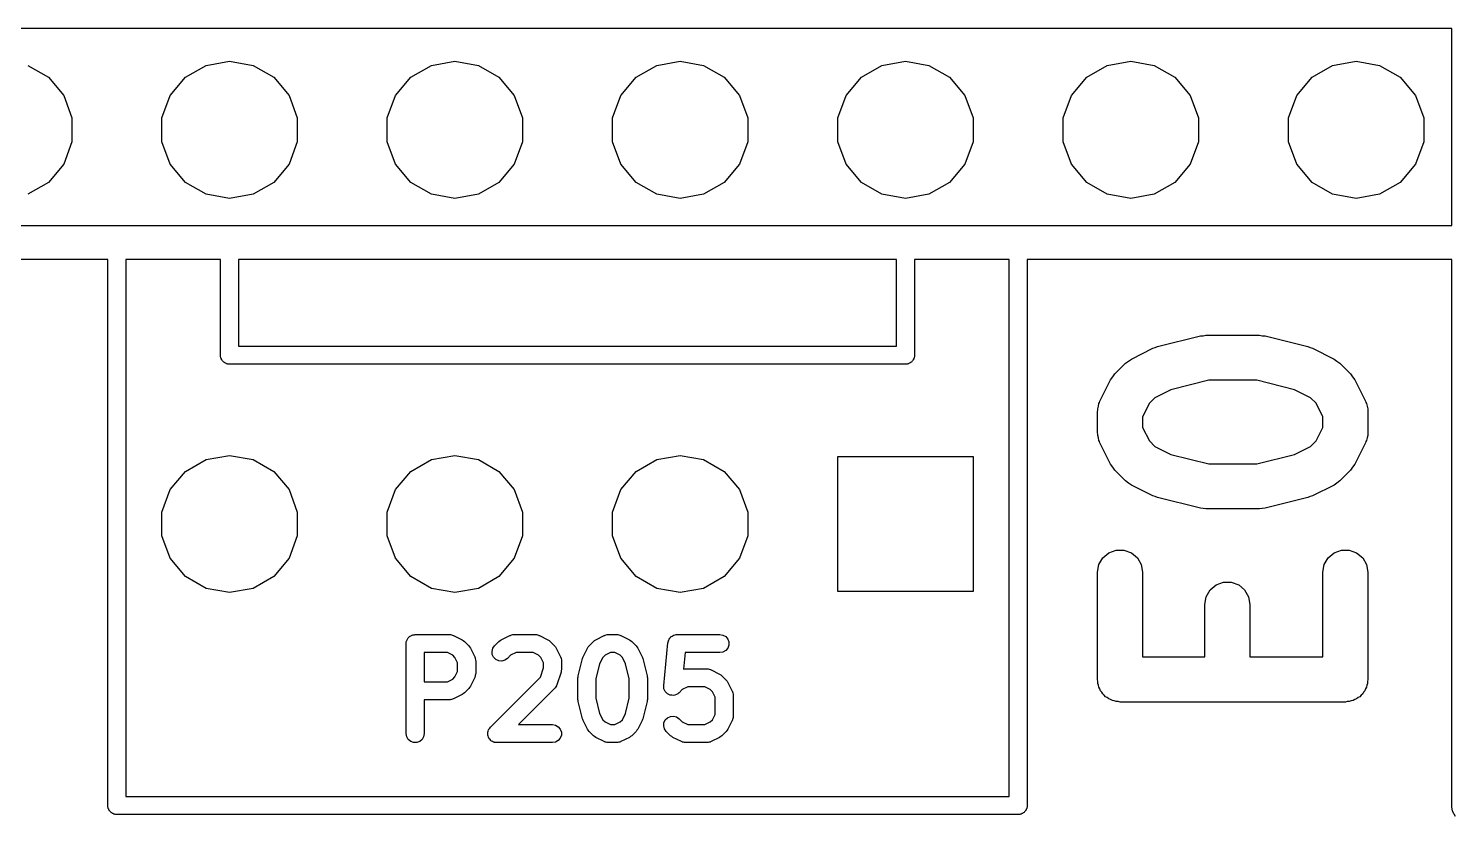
# Model space of a CAD drawing. Extents: x 51 to 149, y -134 to -32.
# Drawn here: x 90.44 to 106.53, y -133.47 to -124.59 of the extents above; entities that cross this region are included whole.
import ezdxf

# ---------------------------------------------------------------- set-up
doc = ezdxf.new("R2010")
doc.units = 0
doc.header["$MEASUREMENT"] = 0
doc.layers.add('BLACK', color=7, linetype='CONTINUOUS')

msp = doc.modelspace()

# ---------------------------------------------------------------- linework, layer by layer
at = {"layer": 'BLACK', "linetype": 'CONTINUOUS'}
for p, q in [((106.489, -124.587), (86.5505, -124.587)), ((106.489, -126.809), (106.489, -124.587)), ((92.4454, -125.003), (92.71, -124.956)), ((92.71, -124.956), (92.9746, -125.003)), ((94.9854, -125.003), (95.25, -124.956)), ((95.25, -124.956), (95.5146, -125.003)), ((97.5254, -125.003), (97.79, -124.956)), ((97.79, -124.956), (98.0546, -125.003)), ((100.065, -125.003), (100.33, -124.956)), ((100.33, -124.956), (100.595, -125.003)), ((102.605, -125.003), (102.87, -124.956)), ((102.87, -124.956), (103.135, -125.003)), ((105.145, -125.003), (105.41, -124.956)), ((105.41, -124.956), (105.675, -125.003)), ((90.4346, -125.003), (90.6674, -125.137)), ((90.6674, -125.137), (90.8401, -125.343)), ((92.0399, -125.343), (92.2126, -125.137)), ((92.2126, -125.137), (92.4454, -125.003)), ((92.9746, -125.003), (93.2074, -125.137)), ((93.2074, -125.137), (93.3801, -125.343)), ((94.5799, -125.343), (94.7526, -125.137)), ((94.7526, -125.137), (94.9854, -125.003)), ((95.5146, -125.003), (95.7474, -125.137)), ((95.7474, -125.137), (95.9201, -125.343)), ((97.1199, -125.343), (97.2926, -125.137)), ((97.2926, -125.137), (97.5254, -125.003)), ((98.0546, -125.003), (98.2874, -125.137)), ((98.2874, -125.137), (98.4601, -125.343)), ((99.6599, -125.343), (99.8326, -125.137)), ((99.8326, -125.137), (100.065, -125.003)), ((100.595, -125.003), (100.827, -125.137)), ((100.827, -125.137), (101, -125.343)), ((102.2, -125.343), (102.373, -125.137)), ((102.373, -125.137), (102.605, -125.003)), ((103.135, -125.003), (103.367, -125.137)), ((103.367, -125.137), (103.54, -125.343)), ((104.74, -125.343), (104.913, -125.137)), ((104.913, -125.137), (105.145, -125.003)), ((105.675, -125.003), (105.907, -125.137)), ((105.907, -125.137), (106.08, -125.343)), ((90.8401, -125.343), (90.932, -125.596)), ((91.948, -125.596), (92.0399, -125.343)), ((93.3801, -125.343), (93.472, -125.596)), ((94.488, -125.596), (94.5799, -125.343)), ((95.9201, -125.343), (96.012, -125.596)), ((97.028, -125.596), (97.1199, -125.343)), ((98.4601, -125.343), (98.552, -125.596)), ((99.568, -125.596), (99.6599, -125.343)), ((101, -125.343), (101.092, -125.596)), ((102.108, -125.596), (102.2, -125.343)), ((103.54, -125.343), (103.632, -125.596)), ((104.648, -125.596), (104.74, -125.343)), ((106.08, -125.343), (106.172, -125.596)), ((90.932, -125.596), (90.932, -125.864)), ((91.948, -125.864), (91.948, -125.596)), ((93.472, -125.596), (93.472, -125.864)), ((94.488, -125.864), (94.488, -125.596)), ((96.012, -125.596), (96.012, -125.864)), ((97.028, -125.864), (97.028, -125.596)), ((98.552, -125.596), (98.552, -125.864)), ((99.568, -125.864), (99.568, -125.596)), ((101.092, -125.596), (101.092, -125.864)), ((102.108, -125.864), (102.108, -125.596)), ((103.632, -125.596), (103.632, -125.864)), ((104.648, -125.864), (104.648, -125.596)), ((106.172, -125.596), (106.172, -125.864)), ((90.932, -125.864), (90.8401, -126.117)), ((92.0399, -126.117), (91.948, -125.864)), ((93.472, -125.864), (93.3801, -126.117)), ((94.5799, -126.117), (94.488, -125.864)), ((96.012, -125.864), (95.9201, -126.117)), ((97.1199, -126.117), (97.028, -125.864)), ((98.552, -125.864), (98.4601, -126.117)), ((99.6599, -126.117), (99.568, -125.864)), ((101.092, -125.864), (101, -126.117)), ((102.2, -126.117), (102.108, -125.864)), ((103.632, -125.864), (103.54, -126.117)), ((104.74, -126.117), (104.648, -125.864)), ((106.172, -125.864), (106.08, -126.117)), ((90.8401, -126.117), (90.6674, -126.323)), ((92.2126, -126.323), (92.0399, -126.117)), ((93.3801, -126.117), (93.2074, -126.323)), ((94.7526, -126.323), (94.5799, -126.117)), ((95.9201, -126.117), (95.7474, -126.323)), ((97.2926, -126.323), (97.1199, -126.117)), ((98.4601, -126.117), (98.2874, -126.323)), ((99.8326, -126.323), (99.6599, -126.117)), ((101, -126.117), (100.827, -126.323)), ((102.373, -126.323), (102.2, -126.117)), ((103.54, -126.117), (103.367, -126.323)), ((104.913, -126.323), (104.74, -126.117)), ((106.08, -126.117), (105.907, -126.323)), ((90.6674, -126.323), (90.4346, -126.457)), ((92.4454, -126.457), (92.2126, -126.323)), ((93.2074, -126.323), (92.9746, -126.457)), ((94.9854, -126.457), (94.7526, -126.323)), ((95.7474, -126.323), (95.5146, -126.457)), ((97.5254, -126.457), (97.2926, -126.323)), ((98.2874, -126.323), (98.0546, -126.457)), ((100.065, -126.457), (99.8326, -126.323)), ((100.827, -126.323), (100.595, -126.457)), ((102.605, -126.457), (102.373, -126.323)), ((103.367, -126.323), (103.135, -126.457)), ((105.145, -126.457), (104.913, -126.323)), ((105.907, -126.323), (105.675, -126.457)), ((92.71, -126.504), (92.4454, -126.457)), ((92.9746, -126.457), (92.71, -126.504)), ((95.25, -126.504), (94.9854, -126.457)), ((95.5146, -126.457), (95.25, -126.504)), ((97.79, -126.504), (97.5254, -126.457)), ((98.0546, -126.457), (97.79, -126.504)), ((100.33, -126.504), (100.065, -126.457)), ((100.595, -126.457), (100.33, -126.504)), ((102.87, -126.504), (102.605, -126.457)), ((103.135, -126.457), (102.87, -126.504)), ((105.41, -126.504), (105.145, -126.457)), ((105.675, -126.457), (105.41, -126.504)), ((86.5505, -126.809), (106.489, -126.809)), ((91.3384, -127.191), (86.5505, -127.191)), ((91.3384, -133.332), (91.3384, -127.191)), ((92.6084, -127.191), (91.5416, -127.191)), ((91.5416, -127.191), (91.5416, -133.248)), ((92.6084, -128.252), (92.6084, -127.191)), ((92.8116, -127.191), (92.8116, -128.168)), ((100.228, -127.191), (92.8116, -127.191)), ((100.228, -128.168), (100.228, -127.191)), ((101.498, -127.191), (100.432, -127.191)), ((100.432, -127.191), (100.432, -128.288)), ((101.498, -133.248), (101.498, -127.191)), ((106.49, -127.191), (101.702, -127.191)), ((101.702, -127.191), (101.702, -133.368)), ((106.489, -133.367), (106.49, -127.191)), ((103.686, -128.052), (103.717, -128.046)), ((103.717, -128.046), (104.321, -128.046)), ((104.321, -128.046), (104.352, -128.052)), ((92.8116, -128.168), (100.228, -128.168)), ((102.877, -128.315), (103.119, -128.194)), ((103.119, -128.194), (103.146, -128.186)), ((103.146, -128.186), (103.171, -128.175)), ((103.171, -128.175), (103.655, -128.054)), ((103.655, -128.054), (103.686, -128.052)), ((104.352, -128.052), (104.383, -128.054)), ((104.383, -128.054), (104.867, -128.175)), ((104.867, -128.175), (104.892, -128.186)), ((104.892, -128.186), (104.919, -128.194)), ((104.919, -128.194), (105.161, -128.315)), ((92.6084, -128.288), (92.6084, -128.252)), ((92.6115, -128.296), (92.6084, -128.288)), ((92.6131, -128.305), (92.6115, -128.296)), ((92.6176, -128.313), (92.6131, -128.305)), ((92.6207, -128.322), (92.6176, -128.313)), ((92.6265, -128.328), (92.6207, -128.322)), ((92.631, -128.336), (92.6265, -128.328)), ((92.6379, -128.342), (92.631, -128.336)), ((92.6437, -128.349), (92.6379, -128.342)), ((92.6515, -128.354), (92.6437, -128.349)), ((92.6584, -128.359), (92.6515, -128.354)), ((92.6669, -128.362), (92.6584, -128.359)), ((92.6747, -128.367), (92.6669, -128.362)), ((92.6836, -128.369), (92.6747, -128.367)), ((100.365, -128.367), (100.356, -128.369)), ((100.373, -128.362), (100.365, -128.367)), ((100.382, -128.359), (100.373, -128.362)), ((100.388, -128.354), (100.382, -128.359)), ((100.396, -128.349), (100.388, -128.354)), ((100.402, -128.342), (100.396, -128.349)), ((100.409, -128.336), (100.402, -128.342)), ((100.414, -128.328), (100.409, -128.336)), ((100.419, -128.322), (100.414, -128.328)), ((100.422, -128.313), (100.419, -128.322)), ((100.427, -128.305), (100.422, -128.313)), ((100.429, -128.296), (100.427, -128.305)), ((100.432, -128.288), (100.429, -128.296)), ((102.69, -128.483), (102.811, -128.363)), ((102.811, -128.363), (102.845, -128.339)), ((102.845, -128.339), (102.877, -128.315)), ((105.161, -128.315), (105.193, -128.339)), ((105.193, -128.339), (105.227, -128.363)), ((105.227, -128.363), (105.348, -128.483)), ((92.6921, -128.372), (92.6836, -128.369)), ((100.348, -128.372), (92.6921, -128.372)), ((100.356, -128.369), (100.348, -128.372)), ((102.643, -128.55), (102.667, -128.517)), ((102.667, -128.517), (102.69, -128.483)), ((105.348, -128.483), (105.371, -128.517)), ((105.371, -128.517), (105.395, -128.55)), ((102.522, -128.791), (102.643, -128.55)), ((103.322, -128.661), (103.141, -128.751)), ((103.748, -128.554), (103.322, -128.661)), ((104.29, -128.554), (103.748, -128.554)), ((104.717, -128.661), (104.29, -128.554)), ((104.897, -128.751), (104.717, -128.661)), ((105.395, -128.55), (105.516, -128.791)), ((102.497, -128.876), (102.505, -128.847)), ((102.505, -128.847), (102.51, -128.818)), ((102.51, -128.818), (102.518, -128.805)), ((102.518, -128.805), (102.522, -128.791)), ((103.079, -128.814), (103.003, -128.965)), ((103.141, -128.751), (103.079, -128.814)), ((104.959, -128.814), (104.897, -128.751)), ((105.035, -128.965), (104.959, -128.814)), ((105.516, -128.791), (105.52, -128.805)), ((105.52, -128.805), (105.528, -128.818)), ((105.528, -128.818), (105.533, -128.847)), ((105.533, -128.847), (105.541, -128.876)), ((102.495, -128.905), (102.498, -128.891)), ((102.495, -129.147), (102.495, -128.905)), ((102.498, -128.891), (102.497, -128.876)), ((103.003, -128.965), (103.003, -129.087)), ((105.035, -129.087), (105.035, -128.965)), ((105.541, -128.876), (105.541, -128.891)), ((105.541, -128.891), (105.543, -128.905)), ((105.543, -128.905), (105.543, -129.147)), ((102.498, -129.161), (102.495, -129.147)), ((102.497, -129.176), (102.498, -129.161)), ((103.003, -129.087), (103.079, -129.238)), ((104.959, -129.238), (105.035, -129.087)), ((105.543, -129.147), (105.541, -129.161)), ((105.541, -129.161), (105.541, -129.176)), ((102.505, -129.204), (102.497, -129.176)), ((102.51, -129.234), (102.505, -129.204)), ((102.518, -129.246), (102.51, -129.234)), ((102.522, -129.26), (102.518, -129.246)), ((102.643, -129.502), (102.522, -129.26)), ((103.079, -129.238), (103.141, -129.301)), ((103.141, -129.301), (103.322, -129.391)), ((104.717, -129.391), (104.897, -129.301)), ((104.897, -129.301), (104.959, -129.238)), ((105.516, -129.26), (105.395, -129.502)), ((105.52, -129.246), (105.516, -129.26)), ((105.528, -129.234), (105.52, -129.246)), ((105.533, -129.204), (105.528, -129.234)), ((105.541, -129.176), (105.533, -129.204)), ((92.2126, -129.582), (92.4454, -129.448)), ((92.4454, -129.448), (92.71, -129.401)), ((92.71, -129.401), (92.9746, -129.448)), ((92.9746, -129.448), (93.2074, -129.582)), ((94.7526, -129.582), (94.9854, -129.448)), ((94.9854, -129.448), (95.25, -129.401)), ((95.25, -129.401), (95.5146, -129.448)), ((95.5146, -129.448), (95.7474, -129.582)), ((97.2926, -129.582), (97.5254, -129.448)), ((97.5254, -129.448), (97.79, -129.401)), ((97.79, -129.401), (98.0546, -129.448)), ((98.0546, -129.448), (98.2874, -129.582)), ((99.568, -130.937), (99.568, -129.413)), ((99.568, -129.413), (101.092, -129.413)), ((101.092, -129.413), (101.092, -130.937)), ((103.322, -129.391), (103.748, -129.498)), ((104.29, -129.498), (104.717, -129.391)), ((92.0399, -129.788), (92.2126, -129.582)), ((93.2074, -129.582), (93.3801, -129.788)), ((94.5799, -129.788), (94.7526, -129.582)), ((95.7474, -129.582), (95.9201, -129.788)), ((97.1199, -129.788), (97.2926, -129.582)), ((98.2874, -129.582), (98.4601, -129.788)), ((102.667, -129.535), (102.643, -129.502)), ((102.69, -129.568), (102.667, -129.535)), ((102.811, -129.689), (102.69, -129.568)), ((103.748, -129.498), (104.29, -129.498)), ((105.348, -129.568), (105.227, -129.689)), ((105.371, -129.535), (105.348, -129.568)), ((105.395, -129.502), (105.371, -129.535)), ((91.948, -130.041), (92.0399, -129.788)), ((93.3801, -129.788), (93.472, -130.041)), ((94.488, -130.041), (94.5799, -129.788)), ((95.9201, -129.788), (96.012, -130.041)), ((97.028, -130.041), (97.1199, -129.788)), ((98.4601, -129.788), (98.552, -130.041)), ((102.845, -129.713), (102.811, -129.689)), ((102.877, -129.737), (102.845, -129.713)), ((103.119, -129.858), (102.877, -129.737)), ((105.161, -129.737), (104.919, -129.858)), ((105.193, -129.713), (105.161, -129.737)), ((105.227, -129.689), (105.193, -129.713)), ((103.146, -129.866), (103.119, -129.858)), ((103.171, -129.877), (103.146, -129.866)), ((103.655, -129.998), (103.171, -129.877)), ((104.867, -129.877), (104.383, -129.998)), ((104.892, -129.866), (104.867, -129.877)), ((104.919, -129.858), (104.892, -129.866)), ((91.948, -130.309), (91.948, -130.041)), ((93.472, -130.041), (93.472, -130.309)), ((94.488, -130.309), (94.488, -130.041)), ((96.012, -130.041), (96.012, -130.309)), ((97.028, -130.309), (97.028, -130.041)), ((98.552, -130.041), (98.552, -130.309)), ((103.686, -130), (103.655, -129.998)), ((103.717, -130.006), (103.686, -130)), ((104.321, -130.006), (103.717, -130.006)), ((104.352, -130), (104.321, -130.006)), ((104.383, -129.998), (104.352, -130)), ((92.0399, -130.562), (91.948, -130.309)), ((93.472, -130.309), (93.3801, -130.562)), ((94.5799, -130.562), (94.488, -130.309)), ((96.012, -130.309), (95.9201, -130.562)), ((97.1199, -130.562), (97.028, -130.309)), ((98.552, -130.309), (98.4601, -130.562)), ((92.2126, -130.768), (92.0399, -130.562)), ((93.3801, -130.562), (93.2074, -130.768)), ((94.7526, -130.768), (94.5799, -130.562)), ((95.9201, -130.562), (95.7474, -130.768)), ((97.2926, -130.768), (97.1199, -130.562)), ((98.4601, -130.562), (98.2874, -130.768)), ((102.51, -130.632), (102.554, -130.556)), ((102.554, -130.556), (102.622, -130.499)), ((102.622, -130.499), (102.705, -130.469)), ((102.705, -130.469), (102.793, -130.469)), ((102.793, -130.469), (102.876, -130.499)), ((102.876, -130.499), (102.944, -130.556)), ((102.944, -130.556), (102.988, -130.632)), ((105.05, -130.632), (105.094, -130.556)), ((105.094, -130.556), (105.162, -130.499)), ((105.162, -130.499), (105.245, -130.469)), ((105.245, -130.469), (105.333, -130.469)), ((105.333, -130.469), (105.416, -130.499)), ((105.416, -130.499), (105.484, -130.556)), ((105.484, -130.556), (105.528, -130.632)), ((92.4454, -130.902), (92.2126, -130.768)), ((93.2074, -130.768), (92.9746, -130.902)), ((94.9854, -130.902), (94.7526, -130.768)), ((95.7474, -130.768), (95.5146, -130.902)), ((97.5254, -130.902), (97.2926, -130.768)), ((98.2874, -130.768), (98.0546, -130.902)), ((102.495, -130.719), (102.51, -130.632)), ((102.495, -131.929), (102.495, -130.719)), ((102.988, -130.632), (103.003, -130.719)), ((103.003, -130.719), (103.003, -131.675)), ((105.035, -130.719), (105.05, -130.632)), ((105.035, -131.675), (105.035, -130.719)), ((105.528, -130.632), (105.543, -130.719)), ((105.543, -130.719), (105.543, -131.929)), ((92.71, -130.949), (92.4454, -130.902)), ((92.9746, -130.902), (92.71, -130.949)), ((95.25, -130.949), (94.9854, -130.902)), ((95.5146, -130.902), (95.25, -130.949)), ((97.79, -130.949), (97.5254, -130.902)), ((98.0546, -130.902), (97.79, -130.949)), ((101.092, -130.937), (99.568, -130.937)), ((103.72, -130.995), (103.764, -130.919)), ((103.764, -130.919), (103.832, -130.862)), ((103.832, -130.862), (103.914, -130.832)), ((103.914, -130.832), (104.003, -130.832)), ((104.003, -130.832), (104.086, -130.862)), ((104.086, -130.862), (104.153, -130.919)), ((104.153, -130.919), (104.197, -130.995)), ((103.705, -131.082), (103.72, -130.995)), ((103.705, -131.675), (103.705, -131.082)), ((104.197, -130.995), (104.213, -131.082)), ((104.213, -131.082), (104.213, -131.675)), ((94.7765, -131.427), (94.7848, -131.424)), ((94.7848, -131.424), (94.7937, -131.424)), ((94.7937, -131.424), (94.8025, -131.422)), ((94.8025, -131.422), (95.1895, -131.422)), ((95.1895, -131.422), (95.1953, -131.423)), ((95.1953, -131.423), (95.2011, -131.423)), ((95.2011, -131.423), (95.2125, -131.426)), ((95.8922, -131.426), (95.9036, -131.423)), ((95.9036, -131.423), (95.9095, -131.423)), ((95.9095, -131.423), (95.9152, -131.422)), ((95.9152, -131.422), (96.1571, -131.422)), ((96.1571, -131.422), (96.1629, -131.423)), ((96.1629, -131.423), (96.1688, -131.423)), ((96.1688, -131.423), (96.1802, -131.426)), ((96.9566, -131.426), (96.968, -131.423)), ((96.968, -131.423), (96.9738, -131.423)), ((96.9738, -131.423), (96.9796, -131.422)), ((96.9796, -131.422), (97.0764, -131.422)), ((97.0764, -131.422), (97.0821, -131.423)), ((97.0821, -131.423), (97.088, -131.423)), ((97.088, -131.423), (97.0994, -131.426)), ((97.7327, -131.426), (97.7461, -131.422)), ((97.7461, -131.422), (97.7499, -131.423)), ((97.7499, -131.423), (97.7537, -131.422)), ((97.7537, -131.422), (98.2375, -131.422)), ((98.2375, -131.422), (98.2723, -131.428)), ((94.7009, -131.524), (94.7024, -131.515)), ((94.7009, -132.54), (94.7009, -131.524)), ((94.7024, -131.506), (94.7055, -131.498)), ((94.7024, -131.515), (94.7024, -131.506)), ((94.7055, -131.498), (94.707, -131.489)), ((94.707, -131.489), (94.7114, -131.481)), ((94.7114, -131.481), (94.7145, -131.473)), ((94.7145, -131.473), (94.7202, -131.466)), ((94.7202, -131.466), (94.7246, -131.458)), ((94.7246, -131.458), (94.7315, -131.453)), ((94.7315, -131.453), (94.7372, -131.446)), ((94.7372, -131.446), (94.7449, -131.441)), ((94.7449, -131.441), (94.7517, -131.436)), ((94.7517, -131.436), (94.76, -131.433)), ((94.76, -131.433), (94.7677, -131.428)), ((94.7677, -131.428), (94.7765, -131.427)), ((95.2125, -131.426), (95.2243, -131.428)), ((95.2243, -131.428), (95.2293, -131.431)), ((95.2293, -131.431), (95.235, -131.433)), ((95.235, -131.433), (95.3317, -131.481)), ((95.3317, -131.481), (95.3448, -131.491)), ((95.3448, -131.491), (95.3581, -131.5)), ((95.3581, -131.5), (95.4065, -131.549)), ((95.4065, -131.549), (95.4158, -131.562)), ((95.4158, -131.562), (95.4255, -131.575)), ((95.4255, -131.575), (95.4739, -131.672)), ((95.6689, -131.612), (95.678, -131.577)), ((95.678, -131.577), (95.6983, -131.549)), ((95.6983, -131.549), (95.7466, -131.5)), ((95.7466, -131.5), (95.76, -131.491)), ((95.76, -131.491), (95.773, -131.481)), ((95.773, -131.481), (95.8698, -131.433)), ((95.8698, -131.433), (95.8754, -131.431)), ((95.8754, -131.431), (95.8805, -131.428)), ((95.8805, -131.428), (95.8922, -131.426)), ((96.1802, -131.426), (96.1919, -131.428)), ((96.1919, -131.428), (96.197, -131.431)), ((96.197, -131.431), (96.2026, -131.433)), ((96.2026, -131.433), (96.2993, -131.481)), ((96.2993, -131.481), (96.3124, -131.491)), ((96.3124, -131.491), (96.3257, -131.5)), ((96.3257, -131.5), (96.3741, -131.549)), ((96.3741, -131.549), (96.3835, -131.562)), ((96.3835, -131.562), (96.3932, -131.575)), ((96.3932, -131.575), (96.4415, -131.672)), ((96.6952, -131.672), (96.7436, -131.575)), ((96.7436, -131.575), (96.7533, -131.562)), ((96.7533, -131.562), (96.7626, -131.549)), ((96.7626, -131.549), (96.811, -131.5)), ((96.811, -131.5), (96.8244, -131.491)), ((96.8244, -131.491), (96.8374, -131.481)), ((96.8374, -131.481), (96.9342, -131.433)), ((96.9342, -131.433), (96.9398, -131.431)), ((96.9398, -131.431), (96.9449, -131.428)), ((96.9449, -131.428), (96.9566, -131.426)), ((97.0994, -131.426), (97.1111, -131.428)), ((97.1111, -131.428), (97.1162, -131.431)), ((97.1162, -131.431), (97.1218, -131.433)), ((97.1218, -131.433), (97.2186, -131.481)), ((97.2186, -131.481), (97.2317, -131.491)), ((97.2317, -131.491), (97.245, -131.5)), ((97.245, -131.5), (97.2934, -131.549)), ((97.2934, -131.549), (97.3027, -131.562)), ((97.3027, -131.562), (97.3124, -131.575)), ((97.3124, -131.575), (97.3608, -131.672)), ((97.6042, -131.997), (97.6526, -131.514)), ((97.6526, -131.514), (97.6537, -131.51)), ((97.6537, -131.506), (97.6584, -131.493)), ((97.6537, -131.51), (97.6537, -131.506)), ((97.6584, -131.493), (97.6622, -131.48)), ((97.6622, -131.48), (97.6644, -131.476)), ((97.6644, -131.476), (97.6657, -131.473)), ((97.6657, -131.473), (97.6747, -131.462)), ((97.6747, -131.462), (97.6828, -131.451)), ((97.6828, -131.451), (97.6859, -131.449)), ((97.6859, -131.449), (97.6884, -131.446)), ((97.6884, -131.446), (97.7004, -131.439)), ((97.7004, -131.439), (97.7119, -131.431)), ((97.7119, -131.431), (97.7156, -131.43)), ((97.7156, -131.43), (97.719, -131.428)), ((97.719, -131.428), (97.7327, -131.426)), ((98.2723, -131.428), (98.3028, -131.446)), ((98.3028, -131.446), (98.3255, -131.473)), ((98.3255, -131.574), (98.3028, -131.601)), ((98.3255, -131.473), (98.3376, -131.506)), ((98.3376, -131.541), (98.3255, -131.574)), ((98.3376, -131.506), (98.3376, -131.541)), ((94.9041, -131.625), (94.9041, -131.954)), ((95.1655, -131.625), (94.9041, -131.625)), ((95.2261, -131.656), (95.1655, -131.625)), ((95.2512, -131.681), (95.2261, -131.656)), ((95.2814, -131.741), (95.2512, -131.681)), ((95.2814, -131.838), (95.2814, -131.741)), ((95.4739, -131.672), (95.4756, -131.677)), ((95.4756, -131.677), (95.4785, -131.682)), ((95.4785, -131.682), (95.4806, -131.694)), ((95.4806, -131.694), (95.484, -131.706)), ((95.484, -131.706), (95.4836, -131.711)), ((95.4836, -131.711), (95.4846, -131.717)), ((95.4846, -131.717), (95.4846, -131.862)), ((95.672, -131.647), (95.6689, -131.612)), ((95.6869, -131.679), (95.672, -131.647)), ((95.7118, -131.704), (95.6869, -131.679)), ((95.7438, -131.719), (95.7118, -131.704)), ((95.7789, -131.722), (95.7438, -131.719)), ((95.813, -131.712), (95.7789, -131.722)), ((95.8419, -131.692), (95.813, -131.712)), ((95.8787, -131.656), (95.8419, -131.692)), ((95.9392, -131.625), (95.8787, -131.656)), ((96.1332, -131.625), (95.9392, -131.625)), ((96.1937, -131.656), (96.1332, -131.625)), ((96.2188, -131.681), (96.1937, -131.656)), ((96.2491, -131.741), (96.2188, -131.681)), ((96.2491, -131.797), (96.2491, -131.741)), ((96.4415, -131.672), (96.4432, -131.677)), ((96.4432, -131.677), (96.4461, -131.682)), ((96.4461, -131.682), (96.4482, -131.694)), ((96.4482, -131.694), (96.4516, -131.706)), ((96.4516, -131.706), (96.4512, -131.711)), ((96.4512, -131.711), (96.4523, -131.717)), ((96.4523, -131.717), (96.4523, -131.814)), ((96.6391, -131.886), (96.6875, -131.692)), ((96.6875, -131.692), (96.6921, -131.682)), ((96.6921, -131.682), (96.6952, -131.672)), ((96.918, -131.681), (96.882, -131.753)), ((96.943, -131.656), (96.918, -131.681)), ((97.0036, -131.625), (96.943, -131.656)), ((97.0524, -131.625), (97.0036, -131.625)), ((97.113, -131.656), (97.0524, -131.625)), ((97.138, -131.681), (97.113, -131.656)), ((97.174, -131.753), (97.138, -131.681)), ((97.3608, -131.672), (97.3639, -131.682)), ((97.3639, -131.682), (97.3685, -131.692)), ((97.3685, -131.692), (97.4169, -131.886)), ((97.8457, -131.625), (97.8269, -131.813)), ((98.2375, -131.625), (97.8457, -131.625)), ((98.2723, -131.619), (98.2375, -131.625)), ((98.3028, -131.601), (98.2723, -131.619)), ((103.003, -131.675), (103.705, -131.675)), ((104.213, -131.675), (105.035, -131.675)), ((95.2261, -131.924), (95.2512, -131.899)), ((95.2512, -131.899), (95.2814, -131.838)), ((95.4756, -131.902), (95.4739, -131.908)), ((95.4785, -131.897), (95.4756, -131.902)), ((95.4806, -131.885), (95.4785, -131.897)), ((95.484, -131.874), (95.4806, -131.885)), ((95.4846, -131.862), (95.4836, -131.868)), ((95.4836, -131.868), (95.484, -131.874)), ((95.6499, -132.468), (96.2135, -131.904)), ((96.2135, -131.904), (96.2491, -131.797)), ((96.4471, -131.846), (96.3987, -131.991)), ((96.4494, -131.83), (96.4471, -131.846)), ((96.4523, -131.814), (96.4494, -131.83)), ((96.6361, -131.911), (96.6383, -131.898)), ((96.6383, -131.898), (96.6391, -131.886)), ((96.882, -131.753), (96.8393, -131.923)), ((97.2167, -131.923), (97.174, -131.753)), ((97.4169, -131.886), (97.4177, -131.898)), ((97.4177, -131.898), (97.4199, -131.911)), ((97.8269, -131.813), (97.8274, -131.813)), ((97.8274, -131.813), (97.8389, -131.81)), ((97.8389, -131.81), (97.8447, -131.81)), ((97.8447, -131.81), (97.8505, -131.809)), ((97.8505, -131.809), (98.0924, -131.809)), ((98.0924, -131.809), (98.0981, -131.81)), ((98.0981, -131.81), (98.104, -131.81)), ((98.104, -131.81), (98.1154, -131.813)), ((98.1154, -131.813), (98.1271, -131.815)), ((98.1271, -131.815), (98.1322, -131.818)), ((98.1322, -131.818), (98.1378, -131.82)), ((98.1378, -131.82), (98.2346, -131.868)), ((98.2346, -131.868), (98.2477, -131.878)), ((98.2477, -131.878), (98.261, -131.887)), ((98.261, -131.887), (98.3094, -131.936)), ((94.9041, -131.954), (95.1655, -131.954)), ((95.1655, -131.954), (95.2261, -131.924)), ((95.4065, -132.031), (95.3581, -132.079)), ((95.4159, -132.018), (95.4065, -132.031)), ((95.4255, -132.004), (95.4159, -132.018)), ((95.4739, -131.908), (95.4255, -132.004)), ((96.3741, -132.031), (95.967, -132.438)), ((96.3775, -132.026), (96.3741, -132.031)), ((96.3819, -132.022), (96.3775, -132.026)), ((96.3875, -132.012), (96.3819, -132.022)), ((96.3944, -132.002), (96.3875, -132.012)), ((96.3959, -131.996), (96.3944, -132.002)), ((96.3987, -131.991), (96.3959, -131.996)), ((96.6361, -132.153), (96.6361, -131.911)), ((96.8393, -131.923), (96.8393, -132.14)), ((97.2167, -132.14), (97.2167, -131.923)), ((97.4199, -131.911), (97.4199, -132.153)), ((97.6041, -131.999), (97.6043, -131.998)), ((97.6056, -132.015), (97.6041, -131.999)), ((97.6043, -131.998), (97.6042, -131.997)), ((97.6069, -132.033), (97.6056, -132.015)), ((97.6071, -132.033), (97.6069, -132.033)), ((97.6072, -132.034), (97.6071, -132.033)), ((97.6144, -132.049), (97.6072, -132.034)), ((97.6214, -132.065), (97.6144, -132.049)), ((97.6218, -132.065), (97.6214, -132.065)), ((97.6221, -132.066), (97.6218, -132.065)), ((97.6341, -132.078), (97.6221, -132.066)), ((97.8139, -132.043), (97.7772, -132.079)), ((97.8745, -132.012), (97.8139, -132.043)), ((98.0684, -132.012), (97.8745, -132.012)), ((98.129, -132.043), (98.0684, -132.012)), ((98.154, -132.068), (98.129, -132.043)), ((98.3094, -131.936), (98.3187, -131.949)), ((98.3187, -131.949), (98.3284, -131.962)), ((98.3284, -131.962), (98.3768, -132.059)), ((98.3768, -132.059), (98.3784, -132.064)), ((98.3784, -132.064), (98.3814, -132.069)), ((102.499, -131.951), (102.495, -131.929)), ((102.499, -131.973), (102.499, -131.951)), ((102.507, -131.994), (102.499, -131.973)), ((102.51, -132.016), (102.507, -131.994)), ((102.521, -132.035), (102.51, -132.016)), ((102.529, -132.056), (102.521, -132.035)), ((102.543, -132.073), (102.529, -132.056)), ((105.509, -132.056), (105.495, -132.073)), ((105.517, -132.035), (105.509, -132.056)), ((105.528, -132.016), (105.517, -132.035)), ((105.532, -131.994), (105.528, -132.016)), ((105.539, -131.973), (105.532, -131.994)), ((105.543, -131.929), (105.539, -131.951)), ((105.539, -131.951), (105.539, -131.973)), ((95.1895, -132.157), (94.9041, -132.157)), ((94.9041, -132.157), (94.9041, -132.54)), ((95.1953, -132.156), (95.1895, -132.157)), ((95.2011, -132.157), (95.1953, -132.156)), ((95.2125, -132.153), (95.2011, -132.157)), ((95.2243, -132.151), (95.2125, -132.153)), ((95.2293, -132.148), (95.2243, -132.151)), ((95.235, -132.147), (95.2293, -132.148)), ((95.3317, -132.098), (95.235, -132.147)), ((95.3448, -132.089), (95.3317, -132.098)), ((95.3581, -132.079), (95.3448, -132.089)), ((96.6383, -132.165), (96.6361, -132.153)), ((96.6391, -132.177), (96.6383, -132.165)), ((96.6875, -132.371), (96.6391, -132.177)), ((96.8393, -132.14), (96.882, -132.311)), ((97.174, -132.311), (97.2167, -132.14)), ((97.4169, -132.177), (97.3685, -132.371)), ((97.4177, -132.165), (97.4169, -132.177)), ((97.4199, -132.153), (97.4177, -132.165)), ((97.646, -132.09), (97.6341, -132.078)), ((97.6466, -132.09), (97.646, -132.09)), ((97.6471, -132.091), (97.6466, -132.09)), ((97.6625, -132.098), (97.6471, -132.091)), ((97.6778, -132.105), (97.6625, -132.098)), ((97.6785, -132.105), (97.6778, -132.105)), ((97.679, -132.106), (97.6785, -132.105)), ((97.696, -132.107), (97.679, -132.106)), ((97.7129, -132.109), (97.696, -132.107)), ((97.7136, -132.109), (97.7129, -132.109)), ((97.7142, -132.109), (97.7136, -132.109)), ((97.7306, -132.104), (97.7142, -132.109)), ((97.7471, -132.1), (97.7306, -132.104)), ((97.7477, -132.1), (97.7471, -132.1)), ((97.7483, -132.1), (97.7477, -132.1)), ((97.7622, -132.09), (97.7483, -132.1)), ((97.7763, -132.08), (97.7622, -132.09)), ((97.7766, -132.08), (97.7763, -132.08)), ((97.7772, -132.079), (97.7766, -132.08)), ((98.1843, -132.128), (98.154, -132.068)), ((98.1843, -132.322), (98.1843, -132.128)), ((98.3814, -132.069), (98.3834, -132.081)), ((98.3834, -132.081), (98.3868, -132.093)), ((98.3868, -132.093), (98.3865, -132.098)), ((98.3865, -132.098), (98.3875, -132.104)), ((98.3875, -132.104), (98.3875, -132.346)), ((102.554, -132.092), (102.543, -132.073)), ((102.571, -132.106), (102.554, -132.092)), ((102.586, -132.123), (102.571, -132.106)), ((102.605, -132.134), (102.586, -132.123)), ((102.622, -132.149), (102.605, -132.134)), ((102.643, -132.156), (102.622, -132.149)), ((102.662, -132.167), (102.643, -132.156)), ((102.684, -132.171), (102.662, -132.167)), ((102.705, -132.179), (102.684, -132.171)), ((102.727, -132.179), (102.705, -132.179)), ((102.749, -132.183), (102.727, -132.179)), ((105.289, -132.183), (102.749, -132.183)), ((105.311, -132.179), (105.289, -132.183)), ((105.333, -132.179), (105.311, -132.179)), ((105.354, -132.171), (105.333, -132.179)), ((105.376, -132.167), (105.354, -132.171)), ((105.395, -132.156), (105.376, -132.167)), ((105.416, -132.149), (105.395, -132.156)), ((105.433, -132.134), (105.416, -132.149)), ((105.452, -132.123), (105.433, -132.134)), ((105.467, -132.106), (105.452, -132.123)), ((105.484, -132.092), (105.467, -132.106)), ((105.495, -132.073), (105.484, -132.092)), ((96.6921, -132.381), (96.6875, -132.371)), ((96.6952, -132.392), (96.6921, -132.381)), ((96.882, -132.311), (96.918, -132.383)), ((96.918, -132.383), (96.943, -132.408)), ((97.113, -132.408), (97.138, -132.383)), ((97.138, -132.383), (97.174, -132.311)), ((97.3639, -132.381), (97.3608, -132.392)), ((97.3685, -132.371), (97.3639, -132.381)), ((97.6072, -132.417), (97.6221, -132.385)), ((97.6221, -132.385), (97.6471, -132.36)), ((97.6471, -132.36), (97.679, -132.345)), ((97.679, -132.345), (97.7142, -132.342)), ((97.7142, -132.342), (97.7483, -132.351)), ((97.7483, -132.351), (97.7772, -132.371)), ((97.7772, -132.371), (97.8139, -132.408)), ((98.129, -132.408), (98.154, -132.383)), ((98.154, -132.383), (98.1843, -132.322)), ((98.3784, -132.386), (98.3768, -132.392)), ((98.3814, -132.381), (98.3784, -132.386)), ((98.3834, -132.369), (98.3814, -132.381)), ((98.3868, -132.358), (98.3834, -132.369)), ((98.3875, -132.346), (98.3865, -132.352)), ((98.3865, -132.352), (98.3868, -132.358)), ((94.707, -132.574), (94.7009, -132.54)), ((94.9041, -132.54), (94.8979, -132.574)), ((95.6205, -132.531), (95.6217, -132.526)), ((95.6217, -132.544), (95.6205, -132.531)), ((95.6217, -132.522), (95.6262, -132.51)), ((95.6217, -132.526), (95.6217, -132.522)), ((95.6217, -132.557), (95.6217, -132.544)), ((95.6262, -132.51), (95.6296, -132.497)), ((95.6296, -132.497), (95.6322, -132.493)), ((95.6322, -132.493), (95.6337, -132.489)), ((95.6337, -132.489), (95.6423, -132.479)), ((95.6423, -132.479), (95.6499, -132.468)), ((95.967, -132.438), (96.3507, -132.438)), ((96.3507, -132.438), (96.3854, -132.444)), ((96.3854, -132.444), (96.416, -132.462)), ((96.416, -132.462), (96.4387, -132.489)), ((96.4387, -132.489), (96.4507, -132.522)), ((96.4507, -132.522), (96.4507, -132.557)), ((96.7436, -132.488), (96.6952, -132.392)), ((96.7533, -132.501), (96.7436, -132.488)), ((96.7626, -132.515), (96.7533, -132.501)), ((96.811, -132.563), (96.7626, -132.515)), ((96.943, -132.408), (97.0036, -132.438)), ((97.0036, -132.438), (97.0524, -132.438)), ((97.0524, -132.438), (97.113, -132.408)), ((97.2934, -132.515), (97.245, -132.563)), ((97.3027, -132.501), (97.2934, -132.515)), ((97.3124, -132.488), (97.3027, -132.501)), ((97.3608, -132.392), (97.3124, -132.488)), ((97.6041, -132.452), (97.6072, -132.417)), ((97.6133, -132.486), (97.6041, -132.452)), ((97.6335, -132.515), (97.6133, -132.486)), ((97.6819, -132.563), (97.6335, -132.515)), ((97.8139, -132.408), (97.8745, -132.438)), ((97.8745, -132.438), (98.0684, -132.438)), ((98.0684, -132.438), (98.129, -132.408)), ((98.3094, -132.515), (98.261, -132.563)), ((98.3187, -132.501), (98.3094, -132.515)), ((98.3284, -132.488), (98.3187, -132.501)), ((98.3768, -132.392), (98.3284, -132.488)), ((94.7246, -132.605), (94.707, -132.574)), ((94.7517, -132.628), (94.7246, -132.605)), ((94.7848, -132.64), (94.7517, -132.628)), ((94.8201, -132.64), (94.7848, -132.64)), ((94.8533, -132.628), (94.8201, -132.64)), ((94.8803, -132.605), (94.8533, -132.628)), ((94.8979, -132.574), (94.8803, -132.605)), ((95.6232, -132.561), (95.6217, -132.557)), ((95.6236, -132.566), (95.6232, -132.561)), ((95.6292, -132.578), (95.6236, -132.566)), ((95.6337, -132.59), (95.6292, -132.578)), ((95.6366, -132.594), (95.6337, -132.59)), ((95.6385, -132.598), (95.6366, -132.594)), ((95.6479, -132.607), (95.6385, -132.598)), ((95.6564, -132.617), (95.6479, -132.607)), ((95.6603, -132.62), (95.6564, -132.617)), ((95.6634, -132.623), (95.6603, -132.62)), ((95.6755, -132.628), (95.6634, -132.623)), ((95.687, -132.635), (95.6755, -132.628)), ((95.6914, -132.636), (95.687, -132.635)), ((95.6954, -132.638), (95.6914, -132.636)), ((95.7086, -132.639), (95.6954, -132.638)), ((95.7217, -132.641), (95.7086, -132.639)), ((96.3507, -132.641), (95.7217, -132.641)), ((96.3854, -132.635), (96.3507, -132.641)), ((96.416, -132.617), (96.3854, -132.635)), ((96.4387, -132.59), (96.416, -132.617)), ((96.4507, -132.557), (96.4387, -132.59)), ((96.8243, -132.572), (96.811, -132.563)), ((96.8374, -132.582), (96.8243, -132.572)), ((96.9342, -132.63), (96.8374, -132.582)), ((96.9398, -132.632), (96.9342, -132.63)), ((96.9449, -132.635), (96.9398, -132.632)), ((96.9566, -132.637), (96.9449, -132.635)), ((96.968, -132.641), (96.9566, -132.637)), ((96.9738, -132.64), (96.968, -132.641)), ((96.9796, -132.641), (96.9738, -132.64)), ((97.0764, -132.641), (96.9796, -132.641)), ((97.0821, -132.64), (97.0764, -132.641)), ((97.088, -132.641), (97.0821, -132.64)), ((97.0994, -132.637), (97.088, -132.641)), ((97.1111, -132.635), (97.0994, -132.637)), ((97.1162, -132.632), (97.1111, -132.635)), ((97.1218, -132.63), (97.1162, -132.632)), ((97.2186, -132.582), (97.1218, -132.63)), ((97.2317, -132.572), (97.2186, -132.582)), ((97.245, -132.563), (97.2317, -132.572)), ((97.6952, -132.572), (97.6819, -132.563)), ((97.7083, -132.582), (97.6952, -132.572)), ((97.805, -132.63), (97.7083, -132.582)), ((97.8107, -132.632), (97.805, -132.63)), ((97.8157, -132.635), (97.8107, -132.632)), ((97.8274, -132.637), (97.8157, -132.635)), ((97.8389, -132.641), (97.8274, -132.637)), ((97.8447, -132.64), (97.8389, -132.641)), ((97.8505, -132.641), (97.8447, -132.64)), ((98.0924, -132.641), (97.8505, -132.641)), ((98.0981, -132.64), (98.0924, -132.641)), ((98.104, -132.641), (98.0981, -132.64)), ((98.1154, -132.637), (98.104, -132.641)), ((98.1271, -132.635), (98.1154, -132.637)), ((98.1322, -132.632), (98.1271, -132.635)), ((98.1378, -132.63), (98.1322, -132.632)), ((98.2346, -132.582), (98.1378, -132.63)), ((98.2477, -132.572), (98.2346, -132.582)), ((98.261, -132.563), (98.2477, -132.572)), ((91.3384, -133.368), (91.3384, -133.332)), ((91.3384, -133.332), (91.3384, -133.332)), ((91.5416, -133.248), (101.498, -133.248)), ((91.3415, -133.376), (91.3384, -133.368)), ((91.3431, -133.385), (91.3415, -133.376)), ((91.3476, -133.393), (91.3431, -133.385)), ((91.3507, -133.402), (91.3476, -133.393)), ((91.3565, -133.408), (91.3507, -133.402)), ((91.361, -133.416), (91.3565, -133.408)), ((91.3679, -133.422), (91.361, -133.416)), ((91.3737, -133.429), (91.3679, -133.422)), ((91.3815, -133.434), (91.3737, -133.429)), ((91.3884, -133.439), (91.3815, -133.434)), ((91.3969, -133.442), (91.3884, -133.439)), ((91.4047, -133.447), (91.3969, -133.442)), ((91.4136, -133.449), (91.4047, -133.447)), ((91.4221, -133.452), (91.4136, -133.449)), ((101.618, -133.452), (91.4221, -133.452)), ((101.626, -133.449), (101.618, -133.452)), ((101.635, -133.447), (101.626, -133.449)), ((101.643, -133.442), (101.635, -133.447)), ((101.652, -133.439), (101.643, -133.442)), ((101.658, -133.434), (101.652, -133.439)), ((101.666, -133.429), (101.658, -133.434)), ((101.672, -133.422), (101.666, -133.429)), ((101.679, -133.416), (101.672, -133.422)), ((101.684, -133.408), (101.679, -133.416)), ((101.689, -133.402), (101.684, -133.408)), ((101.692, -133.393), (101.689, -133.402)), ((101.697, -133.385), (101.692, -133.393)), ((101.699, -133.376), (101.697, -133.385)), ((101.702, -133.368), (101.699, -133.376)), ((106.498, -133.416), (106.489, -133.367)), ((106.532, -133.474), (106.498, -133.416))]:
    msp.add_line(p, q, dxfattribs=at)

doc.saveas('drawing.dxf')
